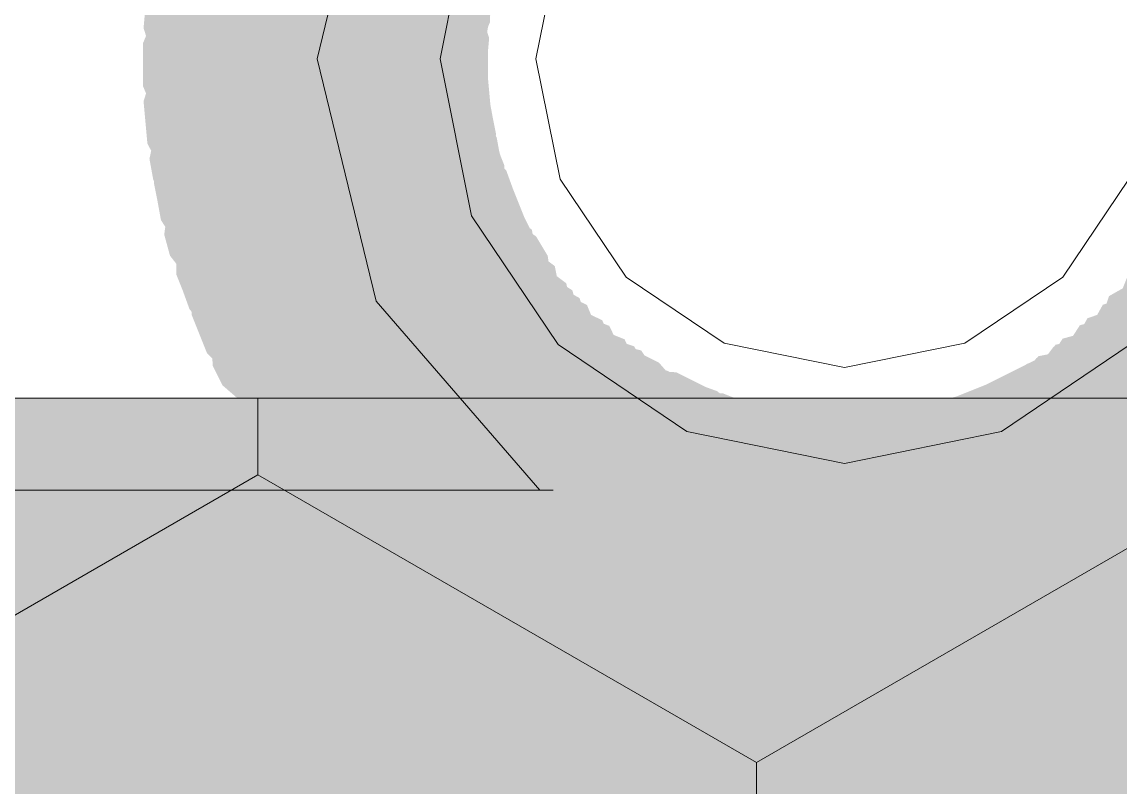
# Model space of a CAD drawing. Header units: millimetres. Extents: x -546 to 1681, y -650 to 1730.
# Drawn here: x 574.481 to 575.054, y 442.259 to 442.658 of the extents above; entities that cross this region are included whole.
import ezdxf

# ---------------------------------------------------------------- set-up
doc = ezdxf.new("R2010")
doc.units = ezdxf.units.MM

msp = doc.modelspace()

# ---------------------------------------------------------------- hatches: boundary and pattern name
at = {"true_color": 0x646464}
h = msp.add_hatch(color=251, dxfattribs=at)
h.dxf.hatch_style = 2
h.paths.add_polyline_path([(574.56467, 442.75931), (574.57173, 442.69083), (574.62502, 442.64724), (574.69349, 442.6543), (574.73708, 442.70759), (574.74008, 442.71759), (574.73302, 442.78606), (574.67974, 442.82965), (574.61126, 442.82259), (574.56767, 442.76931)])
h = msp.add_hatch(color=251, dxfattribs=at)
h.dxf.hatch_style = 2
h.paths.add_polyline_path([(574.5623, 442.7532), (574.56542, 442.68443), (574.61612, 442.63787), (574.68489, 442.64099), (574.73146, 442.69169), (574.73546, 442.70269), (574.73234, 442.77146), (574.68164, 442.81803), (574.61286, 442.81491), (574.5663, 442.7642)])
h = msp.add_hatch(color=251, dxfattribs=at)
h.dxf.hatch_style = 2
h.paths.add_polyline_path([(574.55767, 442.73831), (574.56473, 442.66983), (574.61802, 442.62624), (574.6865, 442.6333), (574.73008, 442.68659), (574.73308, 442.69659), (574.72602, 442.76506), (574.67274, 442.80865), (574.60426, 442.80159), (574.56067, 442.74831)])
h = msp.add_hatch(color=251, dxfattribs=at)
h.dxf.hatch_style = 2
h.paths.add_polyline_path([(574.55405, 442.72513), (574.56283, 442.65685), (574.6172, 442.61462), (574.68548, 442.6234), (574.72771, 442.67777), (574.73071, 442.68877), (574.72193, 442.75705), (574.66756, 442.79928), (574.59928, 442.79049), (574.55705, 442.73613)])
h = msp.add_hatch(color=251, dxfattribs=at)
h.dxf.hatch_style = 2
h.paths.add_polyline_path([(574.55033, 442.70655), (574.56497, 442.63928), (574.62278, 442.6019), (574.69005, 442.61654), (574.72743, 442.67435), (574.72943, 442.68535), (574.71479, 442.75261), (574.65698, 442.78999), (574.58971, 442.77535), (574.55233, 442.71755)])
h = msp.add_hatch(color=251, dxfattribs=at)
h.dxf.hatch_style = 2
h.paths.add_polyline_path([(574.54833, 442.69555), (574.56297, 442.62828), (574.62078, 442.5909), (574.68804, 442.60554), (574.72543, 442.66335), (574.72743, 442.67435), (574.71279, 442.74161), (574.65498, 442.779), (574.58771, 442.76436), (574.55033, 442.70655)])
h = msp.add_hatch(color=251, dxfattribs=at)
h.dxf.hatch_style = 2
h.paths.add_polyline_path([(574.54633, 442.68455), (574.56097, 442.61728), (574.61878, 442.5799), (574.68605, 442.59454), (574.72343, 442.65235), (574.72543, 442.66335), (574.71079, 442.73061), (574.65298, 442.76799), (574.58571, 442.75335), (574.54833, 442.69555)])
h = msp.add_hatch(color=251, dxfattribs=at)
h.dxf.hatch_style = 2
h.paths.add_polyline_path([(574.54488, 442.65745), (574.57132, 442.59388), (574.63488, 442.56745), (574.69844, 442.59388), (574.72488, 442.65745), (574.72488, 442.66845), (574.69844, 442.73201), (574.63488, 442.75845), (574.57132, 442.73201), (574.54488, 442.66845)])
h = msp.add_hatch(color=251, dxfattribs=at)
h.dxf.hatch_style = 2
h.paths.add_polyline_path([(574.54425, 442.65459), (574.56482, 442.5889), (574.62573, 442.55682), (574.69142, 442.57739), (574.72351, 442.6383), (574.72451, 442.6493), (574.70393, 442.71499), (574.64303, 442.74708), (574.57733, 442.7265), (574.54525, 442.66559)])
h = msp.add_hatch(color=251, dxfattribs=at)
h.dxf.hatch_style = 2
h.paths.add_polyline_path([(574.54388, 442.63545), (574.57032, 442.57188), (574.63388, 442.54545), (574.69744, 442.57188), (574.72388, 442.63545), (574.72388, 442.64645), (574.69744, 442.71001), (574.63388, 442.73645), (574.57032, 442.71001), (574.54388, 442.64645)])
h = msp.add_hatch(color=251, dxfattribs=at)
h.dxf.hatch_style = 2
h.paths.add_polyline_path([(574.54388, 442.62445), (574.57032, 442.56088), (574.63388, 442.53445), (574.69744, 442.56088), (574.72388, 442.62445), (574.72388, 442.63545), (574.69744, 442.69901), (574.63388, 442.72545), (574.57032, 442.69901), (574.54388, 442.63545)])
h = msp.add_hatch(color=251, dxfattribs=at)
h.dxf.hatch_style = 2
h.paths.add_polyline_path([(574.54525, 442.6053), (574.57733, 442.54439), (574.64303, 442.52382), (574.70393, 442.5559), (574.72451, 442.6216), (574.72351, 442.63259), (574.69142, 442.6935), (574.62573, 442.71408), (574.56482, 442.68199), (574.54425, 442.6163)])
h = msp.add_hatch(color=251, dxfattribs=at)
h.dxf.hatch_style = 2
h.paths.add_polyline_path([(574.54625, 442.5943), (574.57833, 442.53339), (574.64403, 442.51282), (574.70493, 442.5449), (574.72551, 442.61059), (574.72451, 442.6216), (574.69242, 442.6825), (574.62673, 442.70308), (574.56582, 442.67099), (574.54525, 442.6053)])
h = msp.add_hatch(color=251, dxfattribs=at)
h.dxf.hatch_style = 2
h.paths.add_polyline_path([(574.54933, 442.57535), (574.58671, 442.51754), (574.65398, 442.5029), (574.71179, 442.54028), (574.72643, 442.60755), (574.72443, 442.61855), (574.68705, 442.67636), (574.61978, 442.69099), (574.56197, 442.65361), (574.54733, 442.58635)])
h = msp.add_hatch(color=251, dxfattribs=at)
h.dxf.hatch_style = 2
h.paths.add_polyline_path([(574.55163, 442.5638), (574.59001, 442.50665), (574.65753, 442.49319), (574.71467, 442.53158), (574.72813, 442.5991), (574.72613, 442.6091), (574.68774, 442.66624), (574.62023, 442.6797), (574.56308, 442.64131), (574.54963, 442.5738)])
h = msp.add_hatch(color=251, dxfattribs=at)
h.dxf.hatch_style = 2
h.paths.add_polyline_path([(574.55333, 442.55435), (574.59071, 442.49654), (574.65798, 442.4819), (574.71579, 442.51928), (574.73043, 442.58655), (574.72843, 442.59755), (574.69105, 442.65535), (574.62378, 442.66999), (574.56597, 442.63261), (574.55133, 442.56535)])
h = msp.add_hatch(color=251, dxfattribs=at)
h.dxf.hatch_style = 2
h.paths.add_polyline_path([(574.55805, 442.53577), (574.60028, 442.4814), (574.66856, 442.47262), (574.72293, 442.51485), (574.73171, 442.58313), (574.72871, 442.59413), (574.68648, 442.64849), (574.6182, 442.65728), (574.56383, 442.61505), (574.55505, 442.54677)])
h = msp.add_hatch(color=251, dxfattribs=at)
h.dxf.hatch_style = 2
h.paths.add_polyline_path([(574.56532, 442.51602), (574.61347, 442.46682), (574.6823, 442.46588), (574.7315, 442.51404), (574.73244, 442.58287), (574.72844, 442.59287), (574.68029, 442.64207), (574.61145, 442.64301), (574.56226, 442.59486), (574.56132, 442.52602)])
h = msp.add_hatch(color=251, dxfattribs=at)
h.dxf.hatch_style = 2
h.paths.add_polyline_path([(574.5683, 442.50769), (574.61486, 442.45699), (574.68363, 442.45387), (574.73434, 442.50043), (574.73746, 442.5692), (574.73346, 442.5802), (574.68689, 442.6309), (574.61812, 442.63403), (574.56742, 442.58746), (574.5643, 442.51869)])
h = msp.add_hatch(color=251, dxfattribs=at)
h.dxf.hatch_style = 2
h.paths.add_polyline_path([(574.57331, 442.49502), (574.62147, 442.44582), (574.6903, 442.44488), (574.7395, 442.49304), (574.74044, 442.56187), (574.73644, 442.57187), (574.68829, 442.62107), (574.61945, 442.62201), (574.57025, 442.57386), (574.56931, 442.50502)])
h = msp.add_hatch(color=251, dxfattribs=at)
h.dxf.hatch_style = 2
h.paths.add_polyline_path([(574.57731, 442.48502), (574.62547, 442.43582), (574.6943, 442.43488), (574.7435, 442.48304), (574.74444, 442.55187), (574.74044, 442.56187), (574.69229, 442.61107), (574.62345, 442.61201), (574.57425, 442.56386), (574.57331, 442.49502)])
h = msp.add_hatch(color=251, dxfattribs=at)
h.dxf.hatch_style = 2
h.paths.add_polyline_path([(574.58538, 442.4682), (574.63745, 442.42317), (574.70613, 442.42795), (574.75116, 442.48002), (574.74638, 442.5487), (574.74138, 442.5587), (574.6893, 442.60372), (574.62063, 442.59895), (574.5756, 442.54687), (574.58038, 442.4782)])
h = msp.add_hatch(color=251, dxfattribs=at)
h.dxf.hatch_style = 2
h.paths.add_polyline_path([(574.59699, 442.44952), (574.65425, 442.4113), (574.7218, 442.42456), (574.76002, 442.48182), (574.74676, 442.54937), (574.68351, 442.59659), (574.61595, 442.58333), (574.57773, 442.52608)])
h = msp.add_hatch(color=251, dxfattribs=at)
h.dxf.hatch_style = 2
h.paths.add_polyline_path([(574.6007, 442.44314), (574.65608, 442.40224), (574.72418, 442.41227), (574.76508, 442.46765), (574.75505, 442.53575), (574.74905, 442.54575), (574.69368, 442.58665), (574.62557, 442.57662), (574.58467, 442.52125), (574.5947, 442.45314)])
h = msp.add_hatch(color=251, dxfattribs=at)
h.dxf.hatch_style = 2
h.paths.add_polyline_path([(575.21976, 442.44452), (575.23302, 442.51208), (575.1948, 442.56933), (575.12725, 442.58259), (575.06999, 442.54437), (575.05073, 442.46782), (575.08896, 442.41056), (575.15651, 442.3973)])
h = msp.add_hatch(color=251, dxfattribs=at)
h.dxf.hatch_style = 2
h.paths.add_polyline_path([(574.60899, 442.43052), (574.66625, 442.3923), (574.7338, 442.40556), (574.77202, 442.46282), (574.75876, 442.53037), (574.69551, 442.57759), (574.62796, 442.56433), (574.58973, 442.50708)])
h = msp.add_hatch(color=251, dxfattribs=at)
h.dxf.hatch_style = 2
h.paths.add_polyline_path([(575.21376, 442.43552), (575.22702, 442.50308), (575.1888, 442.56033), (575.12125, 442.57359), (575.06399, 442.53537), (575.04473, 442.45882), (575.08296, 442.40156), (575.15051, 442.3883)])
h = msp.add_hatch(color=251, dxfattribs=at)
h.dxf.hatch_style = 2
h.paths.add_polyline_path([(574.61499, 442.42152), (574.67225, 442.3833), (574.7398, 442.39656), (574.77802, 442.45382), (574.76476, 442.52137), (574.70151, 442.56859), (574.63396, 442.55533), (574.59573, 442.49808)])
h = msp.add_hatch(color=251, dxfattribs=at)
h.dxf.hatch_style = 2
h.paths.add_polyline_path([(575.20392, 442.42119), (575.22208, 442.4876), (575.18813, 442.54749), (575.12173, 442.56564), (575.06184, 442.5317), (575.03668, 442.4563), (575.07062, 442.39641), (575.13703, 442.37825)])
h = msp.add_hatch(color=251, dxfattribs=at)
h.dxf.hatch_style = 2
h.paths.add_polyline_path([(574.62584, 442.40719), (574.68573, 442.37325), (574.75213, 442.39141), (574.78607, 442.4513), (574.76792, 442.5177), (574.70103, 442.56064), (574.63462, 442.54249), (574.60068, 442.4826)])
h = msp.add_hatch(color=251, dxfattribs=at)
h.dxf.hatch_style = 2
h.paths.add_polyline_path([(575.19361, 442.40818), (575.21557, 442.47343), (575.18514, 442.53518), (575.1199, 442.55714), (575.05815, 442.52671), (575.02919, 442.45347), (575.05961, 442.39171), (575.12486, 442.36975)])
h = msp.add_hatch(color=251, dxfattribs=at)
h.dxf.hatch_style = 2
h.paths.add_polyline_path([(574.63615, 442.39518), (574.6979, 442.36476), (574.76314, 442.38671), (574.79357, 442.44847), (574.77161, 442.51371), (574.70286, 442.55214), (574.63761, 442.53018), (574.60719, 442.46843)])
h = msp.add_hatch(color=251, dxfattribs=at)
h.dxf.hatch_style = 2
h.paths.add_polyline_path([(575.18992, 442.40419), (575.20808, 442.4706), (575.17413, 442.53049), (575.10773, 442.54864), (575.04784, 442.5147), (575.02268, 442.4393), (575.05662, 442.37941), (575.12303, 442.36125)])
h = msp.add_hatch(color=251, dxfattribs=at)
h.dxf.hatch_style = 2
h.paths.add_polyline_path([(574.64824, 442.38281), (574.71188, 442.35656), (574.77552, 442.38281), (574.80177, 442.44645), (574.77552, 442.51009), (574.70388, 442.54434), (574.64024, 442.51809), (574.61399, 442.45445)])
h = msp.add_hatch(color=251, dxfattribs=at)
h.dxf.hatch_style = 2
h.paths.add_polyline_path([(574.65624, 442.37481), (574.71988, 442.34856), (574.78352, 442.37481), (574.80977, 442.43845), (574.78352, 442.50209), (574.71188, 442.53634), (574.64824, 442.51009), (574.62199, 442.44645)])
h = msp.add_hatch(color=251, dxfattribs=at)
h.dxf.hatch_style = 2
h.paths.add_polyline_path([(575.17552, 442.38681), (575.20177, 442.45045), (575.17552, 442.51409), (575.11188, 442.54034), (575.04824, 442.51409), (575.01399, 442.44245), (575.04024, 442.37881), (575.10388, 442.35256)])
h = msp.add_hatch(color=251, dxfattribs=at)
h.dxf.hatch_style = 2
h.paths.add_polyline_path([(575.16314, 442.37471), (575.19357, 442.43647), (575.17161, 442.50171), (575.10986, 442.53214), (575.04461, 442.51018), (575.00619, 442.44143), (575.02815, 442.37618), (575.0899, 442.34575)])
h = msp.add_hatch(color=251, dxfattribs=at)
h.dxf.hatch_style = 2
h.paths.add_polyline_path([(574.66861, 442.36372), (574.73386, 442.34175), (574.79561, 442.37218), (574.81757, 442.43743), (574.78714, 442.49918), (574.7139, 442.52814), (574.65215, 442.49771), (574.63019, 442.43247)])
h = msp.add_hatch(color=251, dxfattribs=at)
h.dxf.hatch_style = 2
h.paths.add_polyline_path([(575.15514, 442.36771), (575.18557, 442.42947), (575.16361, 442.49471), (575.10186, 442.52514), (575.03661, 442.50318), (574.99819, 442.43443), (575.02015, 442.36918), (575.0819, 442.33875)])
h = msp.add_hatch(color=251, dxfattribs=at)
h.dxf.hatch_style = 2
h.paths.add_polyline_path([(574.67661, 442.35672), (574.74186, 442.33475), (574.80361, 442.36518), (574.82557, 442.43043), (574.79514, 442.49218), (574.7219, 442.52114), (574.66015, 442.49071), (574.63819, 442.42547)])
h = msp.add_hatch(color=251, dxfattribs=at)
h.dxf.hatch_style = 2
h.paths.add_polyline_path([(574.68962, 442.34641), (574.75603, 442.32825), (574.81592, 442.36219), (574.83407, 442.4286), (574.80013, 442.48849), (574.72473, 442.51364), (574.66484, 442.4797), (574.64668, 442.4133)])
h = msp.add_hatch(color=251, dxfattribs=at)
h.dxf.hatch_style = 2
h.paths.add_polyline_path([(575.14313, 442.35741), (575.17708, 442.4173), (575.15892, 442.4837), (575.09903, 442.51764), (575.03262, 442.49949), (574.98968, 442.4326), (575.00784, 442.36619), (575.06773, 442.33225)])
h = msp.add_hatch(color=251, dxfattribs=at)
h.dxf.hatch_style = 2
h.paths.add_polyline_path([(575.13413, 442.35041), (575.16808, 442.4103), (575.14992, 442.4767), (575.09003, 442.51064), (575.02362, 442.49249), (574.98068, 442.4256), (574.99884, 442.35919), (575.05873, 442.32525)])
h = msp.add_hatch(color=251, dxfattribs=at)
h.dxf.hatch_style = 2
h.paths.add_polyline_path([(574.70395, 442.33656), (574.77151, 442.3233), (574.82876, 442.36152), (574.84202, 442.42908), (574.8038, 442.48633), (574.72725, 442.50559), (574.66999, 442.46737), (574.65673, 442.39982)])
h = msp.add_hatch(color=251, dxfattribs=at)
h.dxf.hatch_style = 2
h.paths.add_polyline_path([(575.1188, 442.33856), (575.15702, 442.39582), (575.14376, 442.46337), (575.08651, 442.50159), (575.01896, 442.48833), (574.97173, 442.42508), (574.98499, 442.35752), (575.04225, 442.3193)])
h = msp.add_hatch(color=251, dxfattribs=at)
h.dxf.hatch_style = 2
h.paths.add_polyline_path([(575.1198, 442.33956), (575.15802, 442.39682), (575.14476, 442.46437), (575.08751, 442.50259), (575.01995, 442.48933), (574.97273, 442.42608), (574.98599, 442.35852), (575.04325, 442.3203)])
h = msp.add_hatch(color=251, dxfattribs=at)
h.dxf.hatch_style = 2
h.paths.add_polyline_path([(574.71363, 442.33095), (574.7823, 442.32617), (574.83438, 442.3712), (574.83916, 442.43987), (574.79413, 442.49194), (574.72145, 442.49872), (574.66938, 442.4537), (574.6646, 442.38502)])
h = msp.add_hatch(color=251, dxfattribs=at)
h.dxf.hatch_style = 2
h.paths.add_polyline_path([(574.70762, 442.33341), (574.77403, 442.31525), (574.83392, 442.34919), (574.85208, 442.4156), (574.81813, 442.47549), (574.74273, 442.50064), (574.68284, 442.4667), (574.66468, 442.4003)])
h = msp.add_hatch(color=251, dxfattribs=at)
h.dxf.hatch_style = 2
h.paths.add_polyline_path([(574.70762, 442.33341), (574.77403, 442.31525), (574.83392, 442.34919), (574.85208, 442.4156), (574.81813, 442.47549), (574.74273, 442.50064), (574.68284, 442.4667), (574.66468, 442.4003)])
h = msp.add_hatch(color=251, dxfattribs=at)
h.dxf.hatch_style = 2
h.paths.add_polyline_path([(575.1098, 442.33256), (575.14802, 442.38982), (575.13476, 442.45737), (575.07751, 442.49559), (575.00995, 442.48233), (574.96273, 442.41908), (574.97599, 442.35152), (575.03325, 442.3133)])
h = msp.add_hatch(color=251, dxfattribs=at)
h.dxf.hatch_style = 2
h.paths.add_polyline_path([(575.1108, 442.33356), (575.14902, 442.39082), (575.13576, 442.45837), (575.07851, 442.49659), (575.01095, 442.48333), (574.96373, 442.42008), (574.97699, 442.35252), (575.03425, 442.3143)])
h = msp.add_hatch(color=251, dxfattribs=at)
h.dxf.hatch_style = 2
h.paths.add_polyline_path([(574.73263, 442.31895), (574.8013, 442.31417), (574.85338, 442.3592), (574.85816, 442.42787), (574.81313, 442.47994), (574.80313, 442.48494), (574.73445, 442.48973), (574.68238, 442.4447), (574.6776, 442.37602), (574.72263, 442.32395)])
h = msp.add_hatch(color=251, dxfattribs=at)
h.dxf.hatch_style = 2
h.paths.add_polyline_path([(574.73263, 442.31895), (574.8013, 442.31417), (574.85338, 442.3592), (574.85816, 442.42787), (574.81313, 442.47994), (574.80313, 442.48494), (574.73445, 442.48973), (574.68238, 442.4447), (574.6776, 442.37602), (574.72263, 442.32395)])
h = msp.add_hatch(color=251, dxfattribs=at)
h.dxf.hatch_style = 2
h.paths.add_polyline_path([(574.73817, 442.31577), (574.80657, 442.30801), (574.86055, 442.35074), (574.86831, 442.41914), (574.82559, 442.47312), (574.74818, 442.48588), (574.6942, 442.44315), (574.68645, 442.37475)])
h = msp.add_hatch(color=251, dxfattribs=at)
h.dxf.hatch_style = 2
h.paths.add_polyline_path([(574.73817, 442.31577), (574.80657, 442.30801), (574.86055, 442.35074), (574.86831, 442.41914), (574.82559, 442.47312), (574.74818, 442.48588), (574.6942, 442.44315), (574.68645, 442.37475)])
h = msp.add_hatch(color=251, dxfattribs=at)
h.dxf.hatch_style = 2
h.paths.add_polyline_path([(575.09818, 442.32527), (575.13909, 442.38065), (575.12905, 442.44875), (575.07368, 442.48965), (575.00557, 442.47962), (574.99557, 442.47362), (574.95467, 442.41825), (574.9647, 442.35014), (575.02008, 442.30924), (575.08818, 442.31927)])
h = msp.add_hatch(color=251, dxfattribs=at)
h.dxf.hatch_style = 2
h.paths.add_polyline_path([(575.09113, 442.32095), (575.13616, 442.37302), (575.13138, 442.4417), (575.0793, 442.48672), (575.01063, 442.48194), (575.00063, 442.47695), (574.9556, 442.42487), (574.96038, 442.3562), (575.01245, 442.31117), (575.08113, 442.31595)])
h = msp.add_hatch(color=251, dxfattribs=at)
h.dxf.hatch_style = 2
h.paths.add_polyline_path([(574.75163, 442.30895), (574.8203, 442.30417), (574.87238, 442.3492), (574.87716, 442.41787), (574.83213, 442.46994), (574.82213, 442.47494), (574.75345, 442.47972), (574.70138, 442.4347), (574.6966, 442.36602), (574.74163, 442.31395)])
h = msp.add_hatch(color=251, dxfattribs=at)
h.dxf.hatch_style = 2
h.paths.add_polyline_path([(574.75163, 442.30895), (574.8203, 442.30417), (574.87238, 442.3492), (574.87716, 442.41787), (574.83213, 442.46994), (574.82213, 442.47494), (574.75345, 442.47972), (574.70138, 442.4347), (574.6966, 442.36602), (574.74163, 442.31395)])
h = msp.add_hatch(color=251, dxfattribs=at)
h.dxf.hatch_style = 2
h.paths.add_polyline_path([(575.08113, 442.31595), (575.12616, 442.36802), (575.12138, 442.4367), (575.0693, 442.48172), (575.00063, 442.47695), (574.99063, 442.47195), (574.9456, 442.41987), (574.95038, 442.3512), (575.00245, 442.30617), (575.07113, 442.31095)])
h = msp.add_hatch(color=251, dxfattribs=at)
h.dxf.hatch_style = 2
h.paths.add_polyline_path([(575.08559, 442.31777), (575.12831, 442.37175), (575.12055, 442.44016), (575.06657, 442.48288), (574.99817, 442.47512), (574.94645, 442.41614), (574.9542, 442.34774), (575.00818, 442.30501)])
h = msp.add_hatch(color=251, dxfattribs=at)
h.dxf.hatch_style = 2
h.paths.add_polyline_path([(574.76163, 442.30395), (574.8303, 442.29917), (574.88238, 442.3442), (574.88716, 442.41287), (574.84213, 442.46495), (574.83213, 442.46994), (574.76345, 442.47472), (574.71138, 442.4297), (574.7066, 442.36102), (574.75163, 442.30895)])
h = msp.add_hatch(color=251, dxfattribs=at)
h.dxf.hatch_style = 2
h.paths.add_polyline_path([(574.76163, 442.30395), (574.8303, 442.29917), (574.88238, 442.3442), (574.88716, 442.41287), (574.84213, 442.46495), (574.83213, 442.46994), (574.76345, 442.47472), (574.71138, 442.4297), (574.7066, 442.36102), (574.75163, 442.30895)])
h = msp.add_hatch(color=251, dxfattribs=at)
h.dxf.hatch_style = 2
h.paths.add_polyline_path([(575.07113, 442.31095), (575.11616, 442.36302), (575.11138, 442.4317), (575.0593, 442.47672), (574.99063, 442.47195), (574.98063, 442.46695), (574.9356, 442.41487), (574.94038, 442.3462), (574.99245, 442.30117), (575.06113, 442.30595)])
h = msp.add_hatch(color=251, dxfattribs=at)
h.dxf.hatch_style = 2
h.paths.add_polyline_path([(575.0663, 442.30788), (575.1155, 442.35604), (575.11644, 442.42487), (575.06829, 442.47407), (574.99945, 442.47501), (574.98945, 442.47101), (574.94026, 442.42286), (574.93931, 442.35402), (574.98747, 442.30482), (575.0563, 442.30388)])
h = msp.add_hatch(color=251, dxfattribs=at)
h.dxf.hatch_style = 2
h.paths.add_polyline_path([(574.78212, 442.29586), (574.85089, 442.29899), (574.89746, 442.34969), (574.89434, 442.41846), (574.84363, 442.46503), (574.83263, 442.46903), (574.76387, 442.4659), (574.7173, 442.4152), (574.72042, 442.34643), (574.77112, 442.29987)])
h = msp.add_hatch(color=251, dxfattribs=at)
h.dxf.hatch_style = 2
h.paths.add_polyline_path([(574.78212, 442.29586), (574.85089, 442.29899), (574.89746, 442.34969), (574.89434, 442.41846), (574.84363, 442.46503), (574.83263, 442.46903), (574.76387, 442.4659), (574.7173, 442.4152), (574.72042, 442.34643), (574.77112, 442.29987)])
h = msp.add_hatch(color=251, dxfattribs=at)
h.dxf.hatch_style = 2
h.paths.add_polyline_path([(575.0543, 442.30288), (575.1035, 442.35104), (575.10444, 442.41987), (575.05629, 442.46907), (574.98745, 442.47001), (574.97745, 442.46601), (574.92826, 442.41786), (574.92732, 442.34902), (574.97547, 442.29982), (575.0443, 442.29888)])
h = msp.add_hatch(color=251, dxfattribs=at)
h.dxf.hatch_style = 2
h.paths.add_polyline_path([(575.06012, 442.30551), (575.10705, 442.35588), (575.10481, 442.42469), (575.05444, 442.47161), (574.98564, 442.46938), (574.97464, 442.46438), (574.92771, 442.41401), (574.92994, 442.3452), (574.98032, 442.29828), (575.04912, 442.30051)])
at = {"true_color": 0xdede87}
h = msp.add_hatch(color=41, dxfattribs=at)
h.dxf.hatch_style = 2
h.paths.add_polyline_path([(579.42288, 442.46145), (579.42288, 441.76145), (548.80184, 441.76145), (548.80184, 442.46145)])
at = {"true_color": 0x646464}
h = msp.add_hatch(color=251, dxfattribs=at)
h.dxf.hatch_style = 2
h.paths.add_polyline_path([(574.78945, 442.29288), (574.85829, 442.29382), (574.90644, 442.34302), (574.9055, 442.41186), (574.8563, 442.46001), (574.8463, 442.46401), (574.77747, 442.46307), (574.72932, 442.41387), (574.73026, 442.34504), (574.77945, 442.29688)])
h = msp.add_hatch(color=251, dxfattribs=at)
h.dxf.hatch_style = 2
h.paths.add_polyline_path([(574.78945, 442.29288), (574.85829, 442.29382), (574.90644, 442.34302), (574.9055, 442.41186), (574.8563, 442.46001), (574.8463, 442.46401), (574.77747, 442.46307), (574.72932, 442.41387), (574.73026, 442.34504), (574.77945, 442.29688)])
h = msp.add_hatch(color=251, dxfattribs=at)
h.dxf.hatch_style = 2
h.paths.add_polyline_path([(574.80702, 442.28724), (574.8755, 442.2943), (574.91908, 442.34758), (574.91202, 442.41606), (574.85874, 442.45965), (574.84874, 442.46265), (574.78026, 442.45559), (574.73667, 442.40231), (574.74373, 442.33383), (574.79702, 442.29024)])
h = msp.add_hatch(color=251, dxfattribs=at)
h.dxf.hatch_style = 2
h.paths.add_polyline_path([(574.80702, 442.28724), (574.8755, 442.2943), (574.91908, 442.34758), (574.91202, 442.41606), (574.85874, 442.45965), (574.84874, 442.46265), (574.78026, 442.45559), (574.73667, 442.40231), (574.74373, 442.33383), (574.79702, 442.29024)])
h = msp.add_hatch(color=251, dxfattribs=at)
h.dxf.hatch_style = 2
h.paths.add_polyline_path([(575.01556, 442.28862), (575.06993, 442.33085), (575.07871, 442.39913), (575.03648, 442.45349), (574.9682, 442.46227), (574.9572, 442.45927), (574.90283, 442.41704), (574.89405, 442.34877), (574.93628, 442.2944), (575.00456, 442.28562)])
h = msp.add_hatch(color=251, dxfattribs=at)
h.dxf.hatch_style = 2
h.paths.add_polyline_path([(575.03164, 442.29386), (575.08234, 442.34043), (575.08546, 442.4092), (575.03889, 442.4599), (574.97012, 442.46303), (574.95912, 442.45903), (574.90842, 442.41246), (574.9053, 442.34369), (574.95186, 442.29299), (575.02063, 442.28987)])
h = msp.add_hatch(color=251, dxfattribs=at)
h.dxf.hatch_style = 2
h.paths.add_polyline_path([(575.02774, 442.29224), (575.08102, 442.33583), (575.08808, 442.40431), (575.0445, 442.45759), (574.97602, 442.46465), (574.96602, 442.46165), (574.91273, 442.41806), (574.90567, 442.34958), (574.94926, 442.2963), (575.01774, 442.28924)])
h = msp.add_hatch(color=251, dxfattribs=at)
h.dxf.hatch_style = 2
h.paths.add_polyline_path([(575.0443, 442.29888), (575.0935, 442.34704), (575.09444, 442.41587), (575.04629, 442.46507), (574.97745, 442.46601), (574.96745, 442.46201), (574.91826, 442.41386), (574.91732, 442.34502), (574.96547, 442.29582), (575.0343, 442.29488)])
h = msp.add_hatch(color=251, dxfattribs=at)
h.dxf.hatch_style = 2
h.paths.add_polyline_path([(575.0453, 442.29888), (575.0945, 442.34704), (575.09544, 442.41587), (575.04729, 442.46507), (574.97845, 442.46601), (574.96845, 442.46201), (574.91926, 442.41386), (574.91832, 442.34502), (574.96647, 442.29582), (575.0353, 442.29488)])
h = msp.add_hatch(color=251, dxfattribs=at)
h.dxf.hatch_style = 2
h.paths.add_polyline_path([(574.8202, 442.28362), (574.88848, 442.2924), (574.93071, 442.34677), (574.92193, 442.41505), (574.86756, 442.45727), (574.85656, 442.46028), (574.78828, 442.45149), (574.74605, 442.39713), (574.75483, 442.32885), (574.8092, 442.28662)])
h = msp.add_hatch(color=251, dxfattribs=at)
h.dxf.hatch_style = 2
h.paths.add_polyline_path([(574.8202, 442.28362), (574.88848, 442.2924), (574.93071, 442.34677), (574.92193, 442.41505), (574.86756, 442.45727), (574.85656, 442.46028), (574.78828, 442.45149), (574.74605, 442.39713), (574.75483, 442.32885), (574.8092, 442.28662)])
h = msp.add_hatch(color=251, dxfattribs=at)
h.dxf.hatch_style = 2
h.paths.add_polyline_path([(574.83878, 442.2799), (574.90604, 442.29454), (574.94343, 442.35235), (574.92879, 442.41961), (574.87098, 442.457), (574.85998, 442.459), (574.79271, 442.44435), (574.75533, 442.38655), (574.76997, 442.31928), (574.82778, 442.2819)])
h = msp.add_hatch(color=251, dxfattribs=at)
h.dxf.hatch_style = 2
h.paths.add_polyline_path([(574.83878, 442.2799), (574.90604, 442.29454), (574.94343, 442.35235), (574.92879, 442.41961), (574.87098, 442.457), (574.85998, 442.459), (574.79271, 442.44435), (574.75533, 442.38655), (574.76997, 442.31928), (574.82778, 442.2819)])
h = msp.add_hatch(color=251, dxfattribs=at)
h.dxf.hatch_style = 2
h.paths.add_polyline_path([(574.84978, 442.2779), (574.91705, 442.29254), (574.95443, 442.35035), (574.93979, 442.41761), (574.88198, 442.45499), (574.87098, 442.457), (574.80371, 442.44235), (574.76633, 442.38455), (574.78097, 442.31728), (574.83878, 442.2799)])
h = msp.add_hatch(color=251, dxfattribs=at)
h.dxf.hatch_style = 2
h.paths.add_polyline_path([(574.84978, 442.2779), (574.91705, 442.29254), (574.95443, 442.35035), (574.93979, 442.41761), (574.88198, 442.45499), (574.87098, 442.457), (574.80371, 442.44235), (574.76633, 442.38455), (574.78097, 442.31728), (574.83878, 442.2799)])
h = msp.add_hatch(color=251, dxfattribs=at)
h.dxf.hatch_style = 2
h.paths.add_polyline_path([(574.97398, 442.2789), (575.03179, 442.31628), (575.04643, 442.38355), (575.00905, 442.44135), (574.94178, 442.45599), (574.93078, 442.454), (574.87297, 442.41661), (574.85833, 442.34935), (574.89571, 442.29154), (574.96298, 442.2769)])
h = msp.add_hatch(color=251, dxfattribs=at)
h.dxf.hatch_style = 2
h.paths.add_polyline_path([(574.97598, 442.2789), (575.03379, 442.31628), (575.04843, 442.38355), (575.01104, 442.44135), (574.94378, 442.45599), (574.93278, 442.454), (574.87497, 442.41661), (574.86033, 442.34935), (574.89771, 442.29154), (574.96498, 442.2769)])
h = msp.add_hatch(color=251, dxfattribs=at)
h.dxf.hatch_style = 2
h.paths.add_polyline_path([(574.98498, 442.2809), (575.04279, 442.31828), (575.05743, 442.38555), (575.02004, 442.44335), (574.95278, 442.45799), (574.94178, 442.45599), (574.88397, 442.41861), (574.86933, 442.35135), (574.90671, 442.29354), (574.97398, 442.2789)])
h = msp.add_hatch(color=251, dxfattribs=at)
h.dxf.hatch_style = 2
h.paths.add_polyline_path([(574.98753, 442.28119), (575.04467, 442.31958), (575.05813, 442.3871), (575.01974, 442.44424), (574.95223, 442.4577), (574.94223, 442.4557), (574.88509, 442.41731), (574.87163, 442.3498), (574.91002, 442.29265), (574.97753, 442.27919)])
h = msp.add_hatch(color=251, dxfattribs=at)
h.dxf.hatch_style = 2
h.paths.add_polyline_path([(574.99598, 442.2829), (575.05379, 442.32028), (575.06843, 442.38755), (575.03104, 442.44535), (574.96378, 442.45999), (574.95278, 442.45799), (574.89497, 442.42061), (574.88033, 442.35335), (574.91771, 442.29554), (574.98498, 442.2809)])
h = msp.add_hatch(color=251, dxfattribs=at)
h.dxf.hatch_style = 2
h.paths.add_polyline_path([(575.00456, 442.28562), (575.05893, 442.32785), (575.06771, 442.39613), (575.02548, 442.45049), (574.9572, 442.45927), (574.9462, 442.45628), (574.89183, 442.41404), (574.88305, 442.34577), (574.92528, 442.2914), (574.99356, 442.28262)])
h = msp.add_hatch(color=251, dxfattribs=at)
h.dxf.hatch_style = 2
h.paths.add_polyline_path([(575.01574, 442.28824), (575.06903, 442.33183), (575.07608, 442.40031), (575.0325, 442.45359), (574.96402, 442.46065), (574.95402, 442.45765), (574.90073, 442.41406), (574.89367, 442.34559), (574.93726, 442.2923), (575.00574, 442.28524)])
h = msp.add_hatch(color=251, dxfattribs=at)
h.dxf.hatch_style = 2
h.paths.add_polyline_path([(574.86078, 442.2759), (574.92804, 442.29054), (574.96543, 442.34835), (574.95079, 442.41561), (574.89298, 442.45299), (574.88198, 442.45499), (574.81471, 442.44035), (574.77733, 442.38255), (574.79197, 442.31528), (574.84978, 442.2779)])
h = msp.add_hatch(color=251, dxfattribs=at)
h.dxf.hatch_style = 2
h.paths.add_polyline_path([(574.86078, 442.2759), (574.92804, 442.29054), (574.96543, 442.34835), (574.95079, 442.41561), (574.89298, 442.45299), (574.88198, 442.45499), (574.81471, 442.44035), (574.77733, 442.38255), (574.79197, 442.31528), (574.84978, 442.2779)])
h = msp.add_hatch(color=251, dxfattribs=at)
h.dxf.hatch_style = 2
h.paths.add_polyline_path([(574.87973, 442.27382), (574.94543, 442.29439), (574.97751, 442.3553), (574.95694, 442.42099), (574.89603, 442.45308), (574.88503, 442.45408), (574.81933, 442.4335), (574.78725, 442.37259), (574.80782, 442.3069), (574.86873, 442.27482)])
h = msp.add_hatch(color=251, dxfattribs=at)
h.dxf.hatch_style = 2
h.paths.add_polyline_path([(574.87973, 442.27382), (574.94543, 442.29439), (574.97751, 442.3553), (574.95694, 442.42099), (574.89603, 442.45308), (574.88503, 442.45408), (574.81933, 442.4335), (574.78725, 442.37259), (574.80782, 442.3069), (574.86873, 442.27482)])
h = msp.add_hatch(color=251, dxfattribs=at)
h.dxf.hatch_style = 2
h.paths.add_polyline_path([(574.89888, 442.27345), (574.96244, 442.29988), (574.98888, 442.36345), (574.96244, 442.42701), (574.89888, 442.45345), (574.88788, 442.45345), (574.82432, 442.42701), (574.79788, 442.36345), (574.82432, 442.29988), (574.88788, 442.27345)])
h = msp.add_hatch(color=251, dxfattribs=at)
h.dxf.hatch_style = 2
h.paths.add_polyline_path([(574.89888, 442.27345), (574.96244, 442.29988), (574.98888, 442.36345), (574.96244, 442.42701), (574.89888, 442.45345), (574.88788, 442.45345), (574.82432, 442.42701), (574.79788, 442.36345), (574.82432, 442.29988), (574.88788, 442.27345)])
h = msp.add_hatch(color=251, dxfattribs=at)
h.dxf.hatch_style = 2
h.paths.add_polyline_path([(574.90173, 442.27282), (574.96743, 442.29339), (574.99951, 442.3543), (574.97893, 442.41999), (574.91803, 442.45208), (574.90703, 442.45308), (574.84133, 442.4325), (574.80925, 442.3716), (574.82982, 442.3059), (574.89073, 442.27382)])
h = msp.add_hatch(color=251, dxfattribs=at)
h.dxf.hatch_style = 2
h.paths.add_polyline_path([(574.90173, 442.27282), (574.96743, 442.29339), (574.99951, 442.3543), (574.97893, 442.41999), (574.91803, 442.45208), (574.90703, 442.45308), (574.84133, 442.4325), (574.80925, 442.3716), (574.82982, 442.3059), (574.89073, 442.27382)])
h = msp.add_hatch(color=251, dxfattribs=at)
h.dxf.hatch_style = 2
h.paths.add_polyline_path([(574.91588, 442.27245), (574.97944, 442.29888), (575.00588, 442.36245), (574.97944, 442.42601), (574.91588, 442.45245), (574.84632, 442.42601), (574.81988, 442.36245), (574.84632, 442.29888)])
h = msp.add_hatch(color=251, dxfattribs=at)
h.dxf.hatch_style = 2
h.paths.add_polyline_path([(574.91388, 442.27245), (574.97744, 442.29888), (575.00388, 442.36245), (574.97744, 442.42601), (574.91388, 442.45245), (574.84632, 442.42601), (574.81988, 442.36245), (574.84632, 442.29888)])
h = msp.add_hatch(color=251, dxfattribs=at)
h.dxf.hatch_style = 2
h.paths.add_polyline_path([(574.93303, 442.27382), (574.99393, 442.3059), (575.01451, 442.3716), (574.98243, 442.4325), (574.91673, 442.45308), (574.90573, 442.45208), (574.84482, 442.41999), (574.82425, 442.3543), (574.85633, 442.29339), (574.92203, 442.27282)])
h = msp.add_hatch(color=251, dxfattribs=at)
h.dxf.hatch_style = 2
h.paths.add_polyline_path([(574.93503, 442.27382), (574.99594, 442.3059), (575.01651, 442.3716), (574.98442, 442.4325), (574.91873, 442.45308), (574.90773, 442.45208), (574.84682, 442.41999), (574.82625, 442.3543), (574.85833, 442.29339), (574.92403, 442.27282)])
h = msp.add_hatch(color=251, dxfattribs=at)
h.dxf.hatch_style = 2
h.paths.add_polyline_path([(574.94403, 442.27482), (575.00494, 442.3069), (575.02551, 442.37259), (574.99343, 442.4335), (574.92773, 442.45408), (574.91673, 442.45308), (574.85582, 442.42099), (574.83525, 442.3553), (574.86733, 442.29439), (574.93303, 442.27382)])
h = msp.add_hatch(color=251, dxfattribs=at)
h.dxf.hatch_style = 2
h.paths.add_polyline_path([(574.94603, 442.27482), (575.00693, 442.3069), (575.02751, 442.37259), (574.99542, 442.4335), (574.92973, 442.45408), (574.91873, 442.45308), (574.85782, 442.42099), (574.83725, 442.3553), (574.86933, 442.29439), (574.93503, 442.27382)])
h = msp.add_hatch(color=251, dxfattribs=at)
h.dxf.hatch_style = 2
h.paths.add_polyline_path([(574.95503, 442.27582), (575.01594, 442.3079), (575.03651, 442.3736), (575.00442, 442.4345), (574.93873, 442.45508), (574.92773, 442.45408), (574.86682, 442.42199), (574.84625, 442.3563), (574.87833, 442.29539), (574.94403, 442.27482)])
h = msp.add_hatch(color=251, dxfattribs=at)
h.dxf.hatch_style = 2
h.paths.add_polyline_path([(574.95703, 442.27582), (575.01793, 442.3079), (575.03851, 442.3736), (575.00643, 442.4345), (574.94073, 442.45508), (574.92973, 442.45408), (574.86882, 442.42199), (574.84825, 442.3563), (574.88033, 442.29539), (574.94603, 442.27482)])

# ---------------------------------------------------------------- linework, layer by layer
at = {"color": 251, "lineweight": 0, "true_color": 0x646464}
for points in [[(574.75088, 442.41345), (574.6655, 442.51207), (574.63488, 442.63845), (574.6655, 442.76557), (574.75088, 442.86345)], [(574.90988, 442.42745), (574.82755, 442.4441), (574.7605, 442.48945), (574.71539, 442.55654), (574.69888, 442.63845), (574.71539, 442.72078), (574.7605, 442.78782), (574.82755, 442.83293), (574.90988, 442.84945)], [(574.90988, 442.84945), (574.99179, 442.83293), (575.05888, 442.78782), (575.10422, 442.72078), (575.12088, 442.63845), (575.10422, 442.55654), (575.05888, 442.48945), (574.99179, 442.4441), (574.90988, 442.42745)], [(574.90988, 442.47745), (574.84717, 442.49009), (574.796, 442.52457), (574.76152, 442.57574), (574.74888, 442.63845), (574.76152, 442.70115), (574.796, 442.75232), (574.84717, 442.78681), (574.90988, 442.79945)], [(574.90988, 442.79945), (574.97258, 442.78681), (575.02375, 442.75232), (575.05824, 442.70115), (575.07088, 442.63845), (575.05824, 442.57574), (575.02375, 442.52457), (574.97258, 442.49009), (574.90988, 442.47745)], [(572.48487, 442.41345), (574.75788, 442.41345)]]:
    msp.add_lwpolyline(points, dxfattribs=at)
at = {"color": 7, "lineweight": 0}
for points in [[(579.42288, 442.46145), (548.80184, 442.46145)], [(574.60388, 442.42145), (574.60388, 442.46145)], [(574.60388, 442.42145), (574.34388, 442.27145)], [(574.86388, 442.27145), (574.60388, 442.42145)], [(575.12388, 442.42145), (574.86388, 442.27145)], [(574.86388, 441.97145), (574.86388, 442.27145)]]:
    msp.add_lwpolyline(points, dxfattribs=at)

doc.saveas('drawing.dxf')
